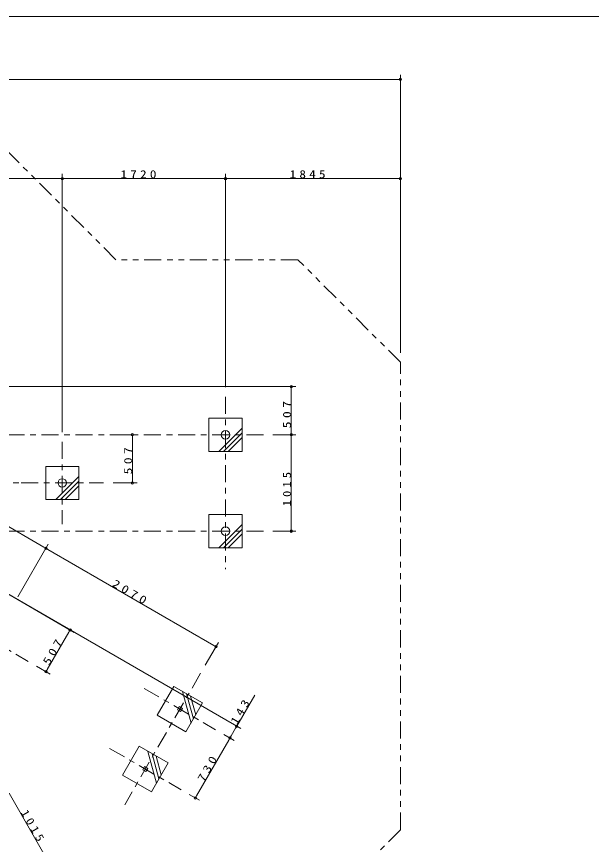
# Model space of a CAD drawing. Units: millimetres on the paper. Extents: x 0 to 420, y -594 to 297.
# Drawn here: x 178.2 to 279.2, y -462.3 to -317 of the extents above; entities that cross this region are included whole.
import ezdxf

# ---------------------------------------------------------------- set-up
doc = ezdxf.new("R2010")
doc.units = ezdxf.units.MM
doc.linetypes.add('USER2', pattern=[6, 3, -1, 1, -1])
doc.linetypes.add('USER3', pattern=[8, 3, -1, 1, -1, 1, -1])
for name, color, linetype, lineweight in [('0_2', 7, 'Continuous', 13), ('2D_DIMENSION', 7, 'Continuous', 13), ('2D_OUTLINE', 7, 'USER3', 13), ('FMT', 7, 'Continuous', 13), ('FOOTING', 7, 'Continuous', 13), ('FOOTING_C', 7, 'USER2', 13), ('FOOTING_H', 7, 'Continuous', 13)]:
    doc.layers.add(name, color=color, linetype=linetype, lineweight=lineweight)
doc.styles.add('ＭＳ ゴシック', font='')
doc.styles.get('ＭＳ ゴシック').set_extended_font_data('MS Gothic')

msp = doc.modelspace()

# ---------------------------------------------------------------- linework, layer by layer
at = {"layer": '0_2'}
for p, q in [((245.678, -328.035), (245.262, -328.035)), ((186.275, -345.432), (185.859, -345.432)), ((186.275, -345.432), (186.692, -345.432)), ((214.942, -345.432), (214.525, -345.432)), ((214.942, -345.432), (215.359, -345.432)), ((245.678, -345.432), (245.262, -345.432)), ((226.484, -381.955), (226.484, -382.372)), ((198.583, -390.413), (198.583, -390.83)), ((226.484, -390.413), (226.484, -389.997)), ((226.484, -390.413), (226.484, -390.83)), ((198.583, -398.872), (198.583, -398.455)), ((226.484, -407.33), (226.484, -406.913)), ((183.393, -410.337), (183.032, -410.129)), ((183.393, -410.337), (183.754, -410.546)), ((187.658, -424.679), (187.449, -425.04)), ((213.271, -427.587), (212.91, -427.379)), ((183.429, -432.004), (183.637, -431.643)), ((216.913, -441.569), (216.705, -441.93)), ((215.722, -443.633), (215.513, -443.994)), ((215.722, -443.633), (215.93, -443.272)), ((209.647, -454.155), (209.855, -453.795))]:
    msp.add_line(p, q, dxfattribs=at)
for centre in [(245.678, -328.035), (186.275, -345.432), (186.275, -345.432), (214.942, -345.432), (214.942, -345.432), (245.678, -345.432), (226.484, -381.955), (198.583, -390.413), (226.484, -390.413), (226.484, -390.413), (198.583, -398.872), (226.484, -407.33), (183.393, -410.337), (183.393, -410.337), (187.658, -424.679), (213.271, -427.587), (183.429, -432.004), (216.913, -441.569), (215.722, -443.633), (215.722, -443.633), (209.647, -454.155)]:
    msp.add_circle(centre, 0.208, dxfattribs=at)
at = {"layer": '2D_DIMENSION'}
for p, q in [((245.262, -328.035), (50.105, -328.035)), ((245.678, -376.016), (245.678, -327.201)), ((158.025, -345.432), (185.859, -345.432)), ((186.275, -389.955), (186.275, -344.598)), ((186.275, -389.955), (186.275, -344.598)), ((186.692, -345.432), (214.525, -345.432)), ((214.942, -382.08), (214.942, -344.598)), ((214.942, -382.08), (214.942, -344.598)), ((215.359, -345.432), (245.262, -345.432)), ((245.678, -376.016), (245.678, -344.598)), ((151.292, -381.955), (227.317, -381.955)), ((226.484, -382.372), (226.484, -389.997)), ((195.692, -390.413), (199.416, -390.413)), ((198.583, -398.455), (198.583, -390.83)), ((223.275, -390.413), (227.317, -390.413)), ((223.275, -390.413), (227.317, -390.413)), ((226.484, -390.83), (226.484, -406.913)), ((163.113, -398.629), (183.032, -410.129)), ((195.19, -398.872), (199.416, -398.872)), ((159.052, -408.163), (217.635, -441.986)), ((159.052, -408.163), (188.38, -425.095)), ((223.275, -407.33), (227.317, -407.33)), ((178.478, -418.849), (183.81, -409.615)), ((178.478, -418.849), (183.81, -409.615)), ((183.754, -410.546), (212.91, -427.379)), ((187.449, -425.04), (183.637, -431.643)), ((211.394, -430.838), (213.687, -426.865)), ((181.742, -431.03), (184.15, -432.42)), ((216.913, -441.569), (220.07, -436.102)), ((214.657, -443.019), (216.443, -444.05)), ((214.657, -443.019), (216.443, -444.05)), ((215.93, -443.272), (216.705, -441.93)), ((215.513, -443.994), (209.855, -453.795)), ((176.934, -453.347), (184.976, -467.275)), ((208.582, -453.541), (210.368, -454.572))]:
    msp.add_line(p, q, dxfattribs=at)
at = {"layer": '2D_OUTLINE'}
for p, q in [((195.694, -359.675), (172.387, -336.368)), ((227.671, -359.675), (195.694, -359.675)), ((245.678, -377.683), (227.671, -359.675)), ((245.678, -459.733), (245.678, -377.683)), ((245.678, -459.733), (188.674, -516.738))]:
    msp.add_line(p, q, dxfattribs=at)
at = {"layer": 'FMT'}
msp.add_line((28, -317), (403, -317), dxfattribs=at)
at = {"layer": 'FOOTING'}
for p, q in [((212.025, -393.33), (212.025, -387.497)), ((212.025, -387.497), (217.859, -387.497)), ((217.859, -387.497), (217.859, -393.33)), ((217.859, -393.33), (212.025, -393.33)), ((183.359, -401.788), (183.359, -395.955)), ((183.359, -395.955), (189.192, -395.955)), ((189.192, -395.955), (189.192, -401.788)), ((189.192, -401.788), (183.359, -401.788)), ((212.025, -410.247), (212.025, -404.413)), ((212.025, -404.413), (217.859, -404.413)), ((217.859, -404.413), (217.859, -410.247)), ((217.859, -410.247), (212.025, -410.247)), ((202.951, -439.628), (205.868, -434.576)), ((205.868, -434.576), (210.92, -437.493)), ((206.819, -438.128), (206.503, -438.676)), ((207.051, -438.993), (206.503, -438.676)), ((206.819, -438.128), (207.368, -438.444)), ((207.368, -438.444), (207.051, -438.993)), ((210.92, -437.493), (208.003, -442.545)), ((208.003, -442.545), (202.951, -439.628)), ((196.876, -450.15), (199.793, -445.098)), ((199.793, -445.098), (204.845, -448.015)), ((200.744, -448.65), (200.428, -449.198)), ((200.744, -448.65), (201.293, -448.967)), ((201.293, -448.967), (200.976, -449.515)), ((204.845, -448.015), (201.928, -453.067)), ((201.928, -453.067), (196.876, -450.15)), ((200.976, -449.515), (200.428, -449.198))]:
    msp.add_line(p, q, dxfattribs=at)
for centre in [(214.942, -390.413), (186.274, -398.872), (214.942, -407.33)]:
    msp.add_circle(centre, 0.742, dxfattribs=at)
at = {"layer": 'FOOTING_C'}
for p, q in [((214.942, -383.747), (214.942, -413.997)), ((221.609, -390.413), (150.942, -390.413)), ((186.275, -391.622), (186.275, -406.122)), ((149.625, -398.872), (179.024, -398.872)), ((179.024, -398.872), (193.524, -398.872)), ((221.609, -407.33), (150.942, -407.33)), ((167.741, -422.947), (180.299, -430.197)), ((210.56, -432.282), (197.235, -455.361)), ((200.657, -434.935), (213.214, -442.185)), ((194.582, -445.458), (207.139, -452.708))]:
    msp.add_line(p, q, dxfattribs=at)
at = {"layer": 'FOOTING_H'}
for p, q in [((213.79, -393.33), (217.859, -389.262)), ((214.615, -393.33), (217.859, -390.087)), ((215.44, -393.33), (217.859, -390.912)), ((185.124, -401.788), (189.192, -397.72)), ((185.949, -401.788), (189.192, -398.545)), ((186.774, -401.788), (189.192, -399.37)), ((213.79, -410.247), (217.859, -406.178)), ((214.615, -410.247), (217.859, -407.003)), ((215.44, -410.247), (217.859, -407.828)), ((208.885, -441.016), (207.396, -435.459)), ((209.298, -440.302), (208.111, -435.871)), ((209.71, -439.587), (208.825, -436.284)), ((202.81, -451.538), (201.321, -445.981)), ((203.223, -450.824), (202.036, -446.393)), ((203.635, -450.109), (202.75, -446.806))]:
    msp.add_line(p, q, dxfattribs=at)

# ---------------------------------------------------------------- texts
at = {"layer": '2D_DIMENSION', "char_height": 1.405, "attachment_point": 7, "style": 'ＭＳ ゴシック'}
for s, insert in [('\\T1.5;\\W1.2;1720', (196.502, -345.404)), ('\\T1.5;\\W1.2;1845', (226.203, -345.404))]:
    msp.add_mtext(s, dxfattribs=dict(at, insert=insert))
for s, insert, rotation in [('\\T1.5;\\W1.25;507', (226.456, -389.27), 90), ('\\T1.5;\\W1.25;507', (198.555, -397.368), 90), ('\\T1.5;\\W1.15;1015', (226.456, -402.979), 90), ('\\T1.5;\\W1.25;2070', (194.907, -416.953), 330), ('\\T1.5;\\W1.25;507', (183.99, -430.975), 60), ('\\T1.5;\\W1.2;143', (216.975, -441.408), 60), ('\\T1.5;\\W1.25;730', (211.158, -451.482), 60), ('\\T1.5;\\W1.15;1015', (178.926, -456.741), 300)]:
    msp.add_mtext(s, dxfattribs=dict(at, insert=insert, rotation=rotation))

doc.saveas('drawing.dxf')
